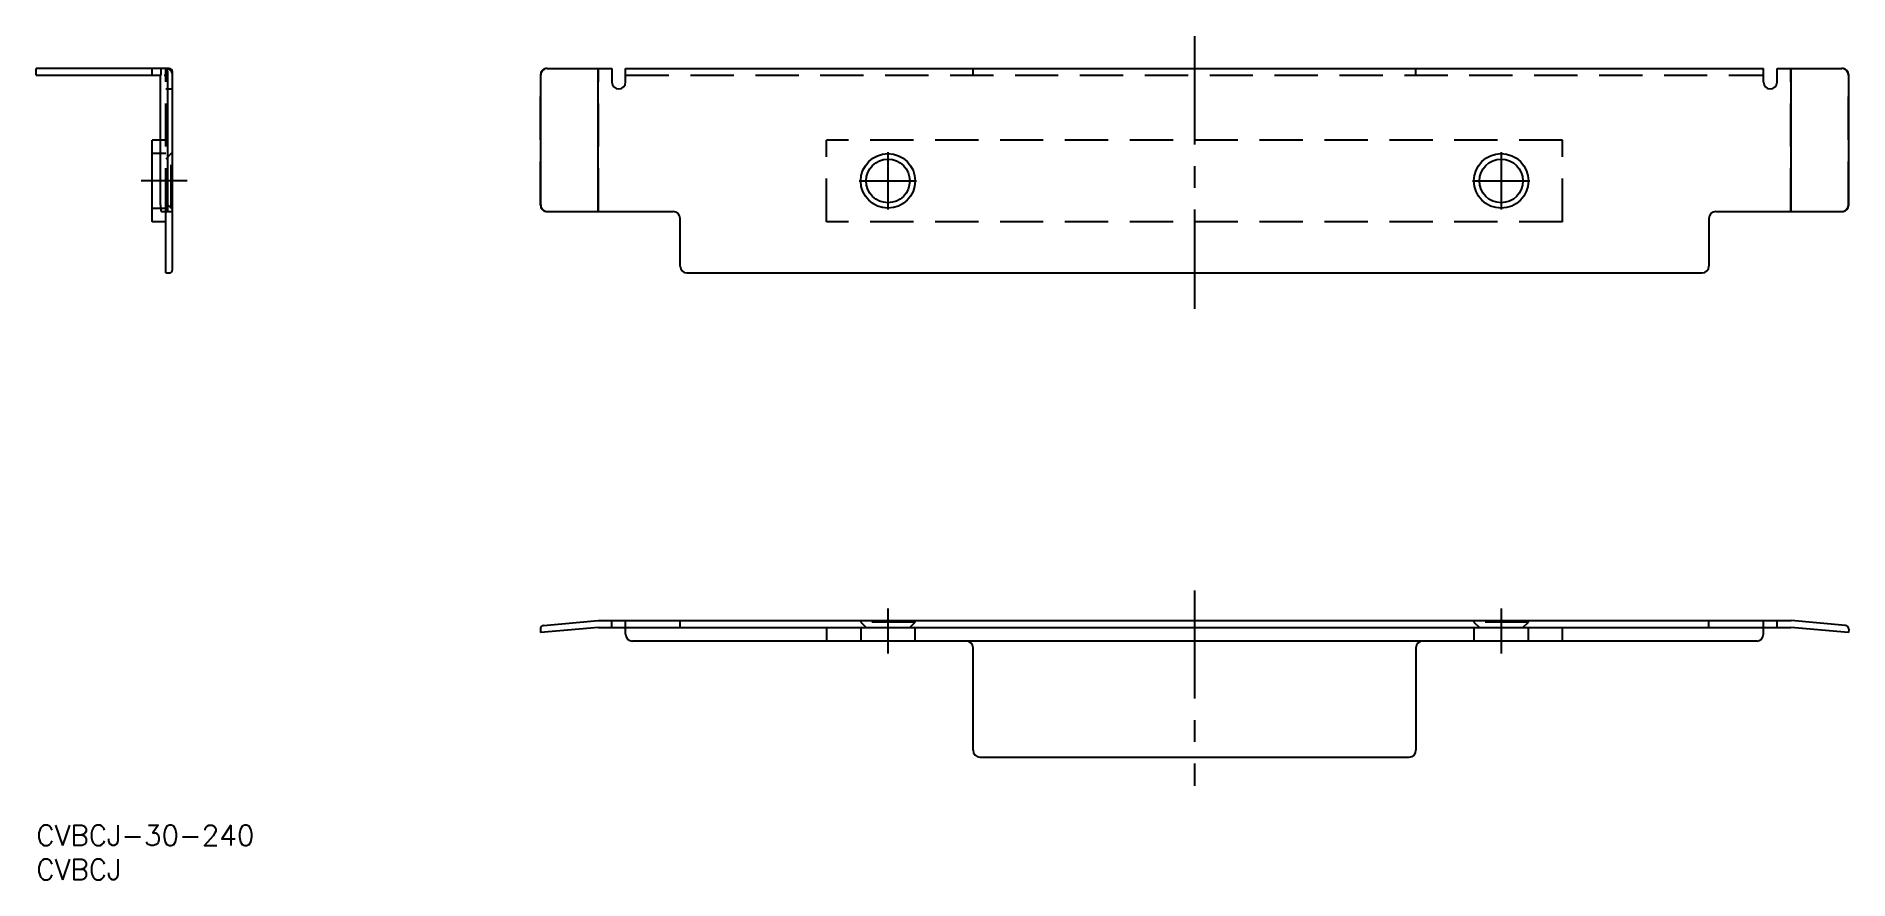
# Model space of a CAD drawing. Extents: x 0 to 266, y -8 to 116.
import ezdxf

# ---------------------------------------------------------------- set-up
doc = ezdxf.new("R2010")
doc.units = 0
doc.header["$LTSCALE"] = 0.5
doc.linetypes.add('CENTER', pattern=[50.8, 31.75, -6.35, 6.35, -6.35])
doc.linetypes.add('DASHED', pattern=[19.05, 12.7, -6.35])
for name, color, linetype in [('MSM_CENTER', 1, 'CENTER'), ('MSM_CONTINUOUS', 7, 'CONTINUOUS'), ('MSM_DASHED', 4, 'DASHED'), ('MSM_PART_NUMBER', 7, 'CONTINUOUS')]:
    doc.layers.add(name, color=color, linetype=linetype)
doc.styles.get("Standard").update_dxf_attribs({"font": 'txt.shx', "height": 3, "bigfont": 'bigfont.shx'})

msp = doc.modelspace()

# ---------------------------------------------------------------- linework, layer by layer
at = {"layer": 'MSM_CENTER'}
for p, q in [((170, 115.72), (170, 75.74)), ((125, 98.7), (125, 90.3)), ((215, 98.7), (215, 90.3)), ((22.15, 94.5), (15.42, 94.5)), ((120.8, 94.5), (129.2, 94.5)), ((210.8, 94.5), (219.2, 94.5)), ((170, 34.44), (170, 5.76)), ((125, 31.8), (125, 25.2)), ((215, 31.8), (215, 25.2))]:
    msp.add_line(p, q, dxfattribs=at)
at = {"layer": 'MSM_CONTINUOUS'}
for p, q in [((0, 110), (0, 111)), ((19.5, 111), (0, 111)), ((0, 110), (18.26, 110)), ((17, 110), (17, 111)), ((18.26, 91), (18.26, 110)), ((19.3, 90.13), (19.3, 110.5)), ((20, 81.5), (20, 110.5)), ((73.99, 110), (73.99, 91)), ((74.99, 111), (84.5, 111)), ((82.46, 90), (82.46, 111)), ((84.5, 111), (84.5, 109)), ((86.5, 109), (86.5, 111)), ((86.5, 111), (253.5, 111)), ((253.5, 109), (253.5, 111)), ((255.5, 111), (265.01, 111)), ((255.5, 109), (255.5, 111)), ((257.54, 90), (257.54, 111)), ((266.01, 91), (266.01, 110)), ((17, 88.5), (17, 100.5)), ((18.26, 100.5), (17, 100.5)), ((19, 88.5), (17, 88.5)), ((18.35, 90), (20, 90)), ((19, 81), (19, 90)), ((74.99, 90), (93.5, 90)), ((94.5, 82), (94.5, 89)), ((245.5, 89), (245.5, 82)), ((246.5, 90), (265.01, 90)), ((19, 81), (19.5, 81)), ((95.5, 81), (244.5, 81)), ((74.44, 29.3), (82.46, 30)), ((82.46, 30), (257.54, 30)), ((94.5, 29), (94.5, 30)), ((245.5, 29), (245.5, 30)), ((265.56, 29.3), (257.54, 30)), ((73.99, 28.76), (74.03, 28.26)), ((82.5, 29), (74.03, 28.26)), ((82.5, 29), (257.5, 29)), ((86.5, 28), (86.5, 29)), ((252.5, 27), (87.5, 27)), ((116, 29), (116, 27)), ((224, 27), (224, 29)), ((253.5, 28), (253.5, 29)), ((265.97, 28.26), (257.5, 29)), ((266.01, 28.76), (265.97, 28.26)), ((137.5, 11), (137.5, 26)), ((202.5, 26), (202.5, 11)), ((138.5, 10), (201.5, 10))]:
    msp.add_line(p, q, dxfattribs=at)
for centre, radius in [((125, 94.5), 4), ((215, 94.5), 4), ((125, 94.5), 3.2), ((215, 94.5), 3.2)]:
    msp.add_circle(centre, radius, dxfattribs=at)
for centre, radius, start, end in [((22.6, 110.13), 4.34, 168.5024, 181.7807), ((18.78, 110.48), 0.52, 1.706, 82.4384), ((19.5, 110.5), 0.5, 0, 90), ((74.99, 110), 1, 90, 180), ((265.01, 110), 1, 0, 90), ((85.5, 109), 1, 180, 0), ((254.5, 109), 1, 180, 0), ((21.65, 90.79), 3.4, 176.4846, 193.4748), ((74.99, 91), 1, 180, 270), ((265.01, 91), 1, 270, 0), ((19.56, 90.14), 0.258, 182.1935, 213.8535), ((93.5, 89), 1, 0, 90), ((246.5, 89), 1, 90, 180), ((19.5, 81.5), 0.5, 270, 0), ((95.5, 82), 1, 180, 270), ((244.5, 82), 1, 270, 0), ((74.49, 28.8), 0.5, 95, 185), ((265.51, 28.8), 0.5, 355, 85), ((87.5, 28), 1, 180, 270), ((136.5, 26), 1, 0, 90), ((203.5, 26), 1, 90, 180), ((252.5, 28), 1, 270, 0), ((138.5, 11), 1, 180, 270), ((201.5, 11), 1, 270, 0)]:
    msp.add_arc(centre, radius, start, end, dxfattribs=at)
at = {"layer": 'MSM_DASHED'}
for p, q in [((18.76, 110), (19, 110)), ((19, 90), (19, 111)), ((73.99, 91), (73.99, 110)), ((73.99, 110), (74.03, 110)), ((74.03, 91), (74.03, 110)), ((82.5, 90), (82.5, 111)), ((86.5, 110), (253.5, 110)), ((137.5, 110), (137.5, 111)), ((202.5, 110), (202.5, 111)), ((257.5, 90), (257.5, 111)), ((265.97, 91), (265.97, 110)), ((266.01, 110), (265.97, 110)), ((266.01, 91), (266.01, 110)), ((19, 108), (20, 108)), ((19, 98.5), (17, 98.5)), ((19, 100.5), (18.26, 100.5)), ((19.8, 98.5), (19, 97.7)), ((20, 98.5), (19.8, 98.5)), ((19.8, 90.5), (19.8, 98.5)), ((224, 100.5), (116, 100.5)), ((116, 88.5), (116, 100.5)), ((224, 88.5), (224, 100.5)), ((17, 90.5), (19, 90.5)), ((19, 91.3), (19.8, 90.5)), ((19.8, 90.5), (20, 90.5)), ((73.99, 91), (74.03, 91)), ((266.01, 91), (265.97, 91)), ((224, 88.5), (116, 88.5)), ((84.5, 29), (84.5, 30)), ((86.5, 29), (86.5, 30)), ((121, 30), (121, 29.8)), ((129, 29.8), (121, 29.8)), ((121, 29.8), (121.8, 29)), ((128.2, 29), (129, 29.8)), ((129, 29.8), (129, 30)), ((211, 30), (211, 29.8)), ((211, 29.8), (211.8, 29)), ((219, 29.8), (211, 29.8)), ((218.2, 29), (219, 29.8)), ((219, 29.8), (219, 30)), ((253.5, 29), (253.5, 30)), ((255.5, 29), (255.5, 30)), ((121, 29), (121, 27)), ((129, 27), (129, 29)), ((211, 29), (211, 27)), ((219, 27), (219, 29))]:
    msp.add_line(p, q, dxfattribs=at)
for centre, radius, start, end in [((19, 110), 1, 0, 90), ((75.03, 110), 0.999, 91.5477, 180.0937), ((264.97, 110), 0.999, 359.9062, 88.4465), ((75.03, 91), 0.998, 179.893, 269.8889), ((264.97, 91), 0.999, 270.1147, 0.0772)]:
    msp.add_arc(centre, radius, start, end, dxfattribs=at)

# ---------------------------------------------------------------- texts
at = {"layer": 'MSM_PART_NUMBER'}
for s, p in [('CVBCJ-30-240', (0, -3)), ('CVBCJ', (0, -8))]:
    msp.add_text(s, height=3, dxfattribs=at).set_placement(p)

doc.saveas('drawing.dxf')
